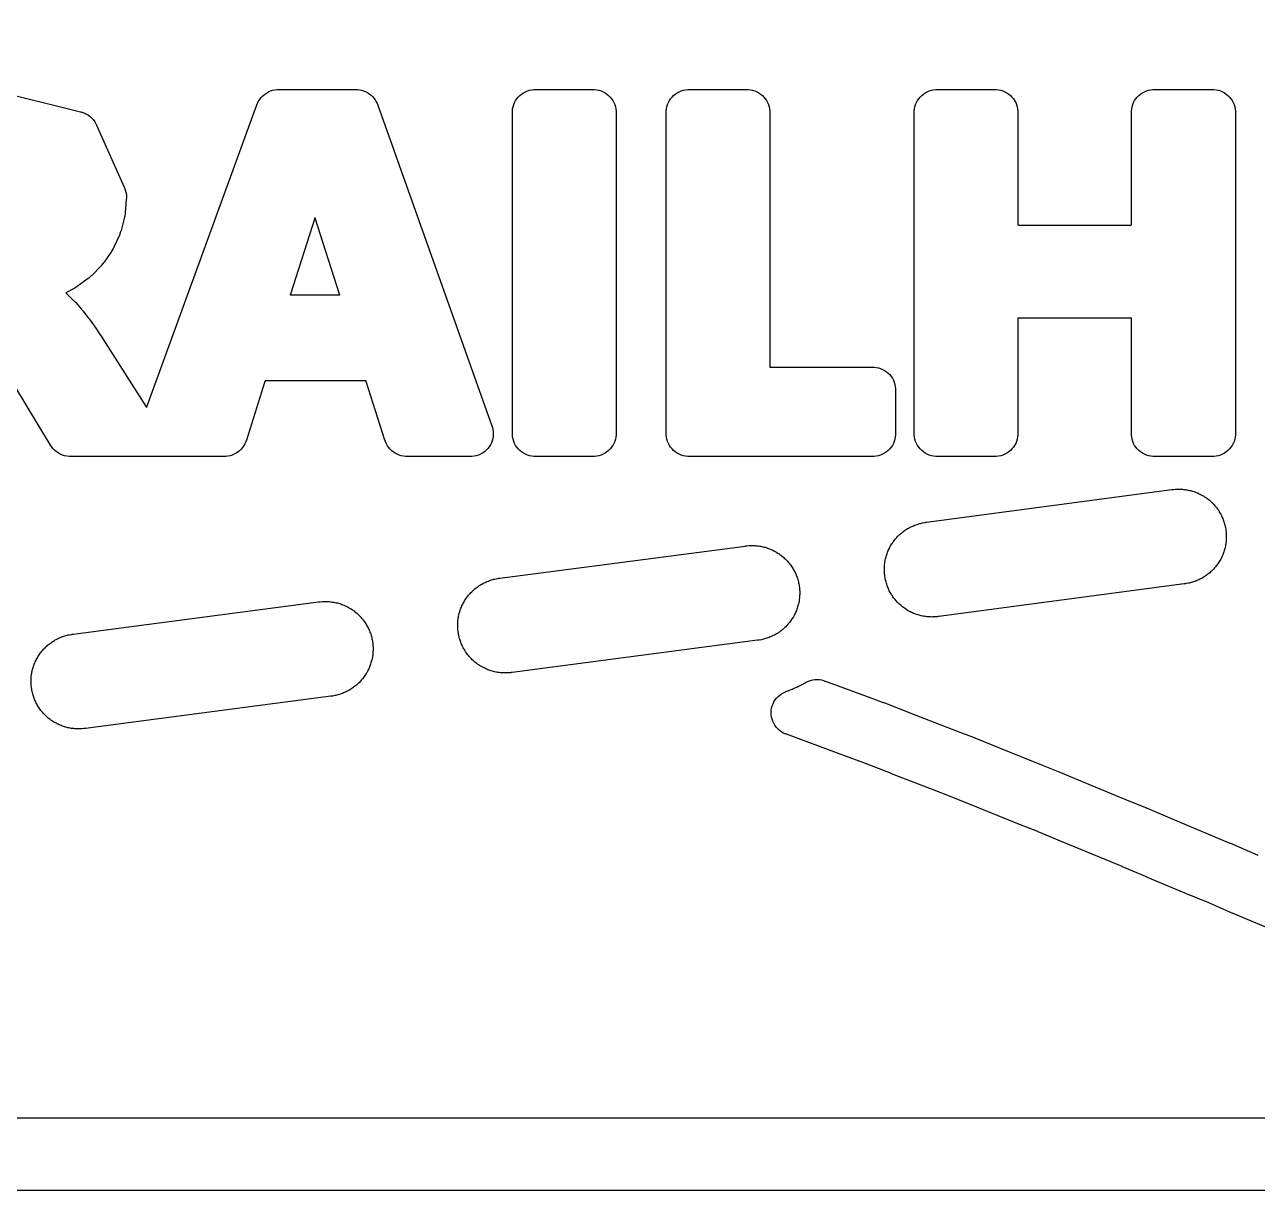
# Model space of a CAD drawing. Header units: metres. Extents: x -22.6 to 22.6, y 1.9 to 79.7.
# Drawn here: x -16.45 to -11.01, y 36.2 to 41.35 of the extents above; entities that cross this region are included whole.
import ezdxf

# ---------------------------------------------------------------- set-up
doc = ezdxf.new("R2010")
doc.units = ezdxf.units.M

msp = doc.modelspace()

# ---------------------------------------------------------------- linework, layer by layer
at = {"layer": 'MARKING'}
for points in [[(18.6, 36.2), (-18.6, 36.2), (-18.8611, 36.2171), (-19.1176, 36.2681), (-19.3654, 36.3522), (-19.6, 36.4679), (-19.8175, 36.6133), (-20.0142, 36.7858), (-20.1867, 36.9825), (-20.3321, 37.2), (-20.4478, 37.4346), (-20.5319, 37.6824), (-20.5829, 37.9389), (-20.6, 38.2), (-20.6, 54.8)], [(-20.28, 54.7895), (-20.28, 38.2105), (-20.2649, 37.9808), (-20.2221, 37.7654), (-20.1515, 37.5574), (-20.0543, 37.3603), (-19.9323, 37.1777), (-19.7875, 37.0125), (-19.6223, 36.8677), (-19.4397, 36.7457), (-19.2426, 36.6485), (-19.0346, 36.5779), (-18.8192, 36.5351), (-18.5895, 36.52), (18.5895, 36.52)], [(-16.5876, 41.0563), (-16.2072, 40.9616), (-16.2024, 40.9603), (-16.2, 40.9596), (-16.1905, 40.9562), (-16.1815, 40.9518), (-16.1728, 40.9466), (-16.1648, 40.9405), (-16.1574, 40.9337), (-16.1508, 40.9261), (-16.1449, 40.9179), (-16.1399, 40.9092), (-16.1388, 40.907), (-16.1366, 40.9024), (-16.0143, 40.6283), (-16.0123, 40.6237), (-16.0115, 40.6214), (-16.0083, 40.6119), (-16.0061, 40.6022), (-16.0049, 40.5923), (-16.0047, 40.5823), (-16.0048, 40.5798), (-16.0051, 40.5749), (-16.0096, 40.5175), (-16.0101, 40.5132), (-16.0104, 40.511), (-16.0118, 40.5024), (-16.0123, 40.5003), (-16.0133, 40.496), (-16.0285, 40.4375), (-16.0297, 40.4332), (-16.0303, 40.4311), (-16.0333, 40.4228), (-16.0341, 40.4207), (-16.0359, 40.4166), (-16.0602, 40.3639), (-16.0621, 40.3601), (-16.063, 40.3582), (-16.0673, 40.3507), (-16.0684, 40.3489), (-16.0708, 40.3453), (-16.1034, 40.298), (-16.1059, 40.2946), (-16.1071, 40.2929), (-16.1126, 40.2863), (-16.114, 40.2847), (-16.1169, 40.2816), (-16.1578, 40.2397), (-16.1607, 40.2369), (-16.1621, 40.2355), (-16.1683, 40.2301), (-16.1699, 40.2289), (-16.1731, 40.2264), (-16.2225, 40.19), (-16.2256, 40.1878), (-16.2272, 40.1868), (-16.2335, 40.1828), (-16.2352, 40.1819), (-16.2385, 40.18), (-16.2695, 40.1637), (-16.2709, 40.163), (-16.2724, 40.162), (-16.2711, 40.1607), (-16.269, 40.1589), (-16.269, 40.1589), (-16.2667, 40.1568), (-16.2633, 40.1538), (-16.26, 40.1506), (-16.2353, 40.1261), (-16.233, 40.1238), (-16.2308, 40.1215), (-16.2286, 40.1191), (-16.2037, 40.091), (-16.2017, 40.0886), (-16.1996, 40.0862), (-16.1977, 40.0837), (-16.1733, 40.0525), (-16.1721, 40.0509), (-16.1709, 40.0493), (-16.1697, 40.0476), (-16.146, 40.0146), (-16.1451, 40.0132), (-16.1441, 40.0119), (-16.1432, 40.0105), (-16.1212, 39.9775), (-16.1207, 39.9767), (-16.1202, 39.9759), (-16.1196, 39.9751), (-15.9174, 39.6587), (-15.9165, 39.6575), (-15.9155, 39.6561), (-15.9147, 39.6577), (-15.9142, 39.659), (-15.4287, 40.9918), (-15.4269, 40.9966), (-15.4259, 40.9988), (-15.4215, 41.008), (-15.4161, 41.0166), (-15.41, 41.0247), (-15.403, 41.0321), (-15.3953, 41.0388), (-15.3869, 41.0446), (-15.378, 41.0496), (-15.3687, 41.0536), (-15.359, 41.0567), (-15.349, 41.0587), (-15.3389, 41.0597), (-15.3365, 41.0599), (-15.3314, 41.06), (-14.9921, 41.06), (-14.9874, 41.0599), (-14.9851, 41.0598), (-14.9757, 41.0589), (-14.9664, 41.0571), (-14.9574, 41.0545), (-14.9486, 41.051), (-14.9402, 41.0467), (-14.9322, 41.0416), (-14.9247, 41.0358), (-14.9179, 41.0293), (-14.9116, 41.0222), (-14.9061, 41.0145), (-14.9013, 41.0064), (-14.8973, 40.9978), (-14.8965, 40.9957), (-14.8948, 40.9913), (-14.3913, 39.5759), (-14.3897, 39.5711), (-14.389, 39.5689), (-14.3866, 39.5591), (-14.3852, 39.5491), (-14.3848, 39.5391), (-14.3854, 39.529), (-14.3871, 39.5191), (-14.3897, 39.5094), (-14.3932, 39.5), (-14.3977, 39.491), (-14.4031, 39.4825), (-14.4093, 39.4745), (-14.4163, 39.4673), (-14.424, 39.4608), (-14.4322, 39.4551), (-14.4411, 39.4502), (-14.4503, 39.4463), (-14.4599, 39.4433), (-14.4698, 39.4413), (-14.4798, 39.4402), (-14.4821, 39.4401), (-14.4872, 39.44), (-14.7646, 39.44), (-14.7694, 39.4401), (-14.7718, 39.4402), (-14.7814, 39.4412), (-14.7909, 39.443), (-14.8002, 39.4458), (-14.8092, 39.4495), (-14.8178, 39.454), (-14.8259, 39.4593), (-14.8334, 39.4654), (-14.8403, 39.4722), (-14.8466, 39.4797), (-14.852, 39.4877), (-14.8567, 39.4962), (-14.8606, 39.5051), (-14.8614, 39.5073), (-14.863, 39.5118), (-14.9457, 39.7703), (-14.9462, 39.7718), (-14.9469, 39.7735), (-14.9489, 39.7737), (-14.9504, 39.7737), (-15.3887, 39.7737), (-15.3902, 39.7737), (-15.3921, 39.7735), (-15.3929, 39.7717), (-15.3934, 39.7703), (-15.4752, 39.5121), (-15.4768, 39.5075), (-15.4776, 39.5053), (-15.4815, 39.4964), (-15.4861, 39.4878), (-15.4916, 39.4798), (-15.4978, 39.4724), (-15.5048, 39.4655), (-15.5123, 39.4594), (-15.5204, 39.4541), (-15.529, 39.4495), (-15.538, 39.4458), (-15.5473, 39.4431), (-15.5568, 39.4412), (-15.5665, 39.4402), (-15.5689, 39.4401), (-15.5737, 39.44), (-16.25, 39.44), (-16.2551, 39.4401), (-16.2576, 39.4403), (-16.2678, 39.4413), (-16.2779, 39.4434), (-16.2876, 39.4465), (-16.2971, 39.4506), (-16.306, 39.4557), (-16.3144, 39.4616), (-16.3221, 39.4684), (-16.3291, 39.4759), (-16.3353, 39.4841), (-16.3367, 39.4861), (-16.3395, 39.4905), (-16.5592, 39.8539)], [(-10.9288, 37.3423), (-11.1175, 37.4217), (-11.1179, 37.4219), (-11.1187, 37.4222), (-11.1193, 37.4225), (-11.2394, 37.4745), (-11.2402, 37.4748), (-11.3054, 37.5017), (-11.306, 37.502), (-11.4957, 37.5815), (-11.496, 37.5816), (-11.4966, 37.5819), (-11.497, 37.5821), (-11.6066, 37.629), (-11.6074, 37.6293), (-11.6833, 37.6603), (-11.6838, 37.6605), (-11.873, 37.7386), (-11.8735, 37.7388), (-11.9797, 37.7833), (-11.9805, 37.7837), (-12.0608, 37.8156), (-12.061, 37.8158), (-12.2502, 37.8918), (-12.2505, 37.8919), (-12.3627, 37.9375), (-12.3635, 37.9378), (-12.4378, 37.9665), (-12.6269, 38.0396), (-12.6271, 38.0397), (-12.7601, 38.0915), (-12.7609, 38.0918), (-12.814, 38.1115), (-13.003, 38.181), (-13.0031, 38.1811), (-13.0907, 38.2135), (-13.0953, 38.2153), (-13.0973, 38.2162), (-13.1061, 38.2205), (-13.1145, 38.2256), (-13.1224, 38.2316), (-13.1296, 38.2383), (-13.1361, 38.2456), (-13.1419, 38.2536), (-13.1468, 38.2621), (-13.1509, 38.271), (-13.1541, 38.2803), (-13.1564, 38.2899), (-13.1577, 38.2997), (-13.158, 38.3095), (-13.1574, 38.3193), (-13.1558, 38.329), (-13.1533, 38.3385), (-13.1498, 38.3478), (-13.1455, 38.3566), (-13.1403, 38.3649), (-13.1343, 38.3728), (-13.1276, 38.3799), (-13.1202, 38.3864), (-13.1122, 38.3922), (-13.1037, 38.3971), (-13.0947, 38.4011), (-13.0927, 38.4019), (-13.0881, 38.4036), (-13.0842, 38.405), (-13.083, 38.4054), (-13.0819, 38.4058), (-13.0807, 38.4062), (-13.065, 38.4124), (-13.0638, 38.4129), (-13.0627, 38.4134), (-13.0616, 38.4139), (-13.0426, 38.4225), (-13.0415, 38.423), (-13.0404, 38.4235), (-13.0393, 38.4241), (-13.0242, 38.4318), (-13.0231, 38.4324), (-13.022, 38.433), (-13.021, 38.4336), (-13.0081, 38.441), (-13.0038, 38.4433), (-13.0017, 38.4444), (-12.9928, 38.4484), (-12.9836, 38.4516), (-12.9741, 38.4538), (-12.9644, 38.4551), (-12.9547, 38.4554), (-12.945, 38.4548), (-12.9354, 38.4533), (-12.9259, 38.4508), (-12.9237, 38.4501), (-12.919, 38.4485), (-12.9065, 38.4439), (-12.7176, 38.3744), (-12.7174, 38.3743), (-12.6631, 38.3542), (-12.6625, 38.3539), (-12.6611, 38.3534), (-12.6602, 38.3531), (-12.5261, 38.3009), (-12.337, 38.2277), (-12.2622, 38.1988), (-12.2615, 38.1986), (-12.2601, 38.198), (-12.2591, 38.1976), (-12.1462, 38.1518), (-11.9575, 38.0759), (-11.8763, 38.0436), (-11.8756, 38.0433), (-11.8742, 38.0427), (-11.8732, 38.0423), (-11.7668, 37.9977), (-11.5783, 37.9198), (-11.5013, 37.8885), (-11.5006, 37.8882), (-11.4991, 37.8876), (-11.4981, 37.8871), (-11.3879, 37.8399), (-11.1996, 37.7609), (-11.1331, 37.7335), (-11.1324, 37.7332), (-11.1309, 37.7326), (-11.1299, 37.7322), (-11.009, 37.6798)]]:
    msp.add_lwpolyline(points, dxfattribs=at)
for points in [[(-14.3003, 39.5352), (-14.3004, 39.5375), (-14.3005, 39.5425), (-14.3005, 40.9575), (-14.3004, 40.9625), (-14.3003, 40.9648), (-14.2993, 40.9746), (-14.2974, 40.9842), (-14.2946, 40.9936), (-14.2908, 41.0026), (-14.2862, 41.0113), (-14.2807, 41.0195), (-14.2745, 41.027), (-14.2676, 41.034), (-14.26, 41.0402), (-14.2518, 41.0457), (-14.2432, 41.0503), (-14.2341, 41.054), (-14.2247, 41.0569), (-14.2151, 41.0588), (-14.2053, 41.0598), (-14.203, 41.0599), (-14.1981, 41.06), (-13.9452, 41.06), (-13.9403, 41.0599), (-13.938, 41.0598), (-13.9282, 41.0588), (-13.9186, 41.0569), (-13.9092, 41.054), (-13.9001, 41.0503), (-13.8915, 41.0457), (-13.8833, 41.0402), (-13.8757, 41.034), (-13.8688, 41.027), (-13.8625, 41.0195), (-13.8571, 41.0113), (-13.8525, 41.0026), (-13.8487, 40.9936), (-13.8459, 40.9842), (-13.844, 40.9746), (-13.843, 40.9648), (-13.8429, 40.9625), (-13.8428, 40.9575), (-13.8428, 39.5425), (-13.8429, 39.5375), (-13.843, 39.5352), (-13.844, 39.5254), (-13.8459, 39.5158), (-13.8487, 39.5064), (-13.8525, 39.4974), (-13.8571, 39.4887), (-13.8625, 39.4805), (-13.8688, 39.473), (-13.8757, 39.466), (-13.8833, 39.4598), (-13.8915, 39.4543), (-13.9001, 39.4497), (-13.9092, 39.446), (-13.9186, 39.4431), (-13.9282, 39.4412), (-13.938, 39.4402), (-13.9403, 39.4401), (-13.9452, 39.44), (-14.1981, 39.44), (-14.203, 39.4401), (-14.2053, 39.4402), (-14.2151, 39.4412), (-14.2247, 39.4431), (-14.2341, 39.446), (-14.2432, 39.4497), (-14.2518, 39.4543), (-14.26, 39.4598), (-14.2676, 39.466), (-14.2745, 39.473), (-14.2807, 39.4805), (-14.2862, 39.4887), (-14.2908, 39.4974), (-14.2946, 39.5064), (-14.2974, 39.5158), (-14.2993, 39.5254)], [(-13.6214, 39.5352), (-13.6215, 39.5375), (-13.6216, 39.5425), (-13.6216, 40.9575), (-13.6215, 40.9625), (-13.6214, 40.9648), (-13.6204, 40.9746), (-13.6185, 40.9842), (-13.6157, 40.9936), (-13.6119, 41.0026), (-13.6073, 41.0113), (-13.6019, 41.0195), (-13.5956, 41.027), (-13.5887, 41.034), (-13.5811, 41.0402), (-13.5729, 41.0457), (-13.5643, 41.0503), (-13.5552, 41.054), (-13.5458, 41.0569), (-13.5362, 41.0588), (-13.5264, 41.0598), (-13.5241, 41.0599), (-13.5192, 41.06), (-13.2663, 41.06), (-13.2614, 41.0599), (-13.2591, 41.0598), (-13.2493, 41.0588), (-13.2397, 41.0569), (-13.2303, 41.054), (-13.2212, 41.0503), (-13.2126, 41.0457), (-13.2044, 41.0402), (-13.1968, 41.034), (-13.1899, 41.027), (-13.1837, 41.0195), (-13.1782, 41.0113), (-13.1736, 41.0026), (-13.1698, 40.9936), (-13.167, 40.9842), (-13.1651, 40.9746), (-13.1641, 40.9648), (-13.164, 40.9625), (-13.1639, 40.9575), (-13.1639, 39.8378), (-13.1638, 39.8363), (-13.1637, 39.8344), (-13.1618, 39.8342), (-13.1602, 39.8342), (-12.711, 39.8342), (-12.7061, 39.834), (-12.7038, 39.8339), (-12.694, 39.833), (-12.6844, 39.831), (-12.675, 39.8282), (-12.6659, 39.8244), (-12.6572, 39.8198), (-12.6491, 39.8144), (-12.6415, 39.8081), (-12.6346, 39.8012), (-12.6283, 39.7936), (-12.6229, 39.7855), (-12.6183, 39.7768), (-12.6145, 39.7677), (-12.6117, 39.7583), (-12.6097, 39.7487), (-12.6088, 39.7389), (-12.6087, 39.7366), (-12.6085, 39.7317), (-12.6085, 39.5425), (-12.6087, 39.5375), (-12.6088, 39.5352), (-12.6097, 39.5254), (-12.6117, 39.5158), (-12.6145, 39.5064), (-12.6183, 39.4974), (-12.6229, 39.4887), (-12.6283, 39.4805), (-12.6346, 39.473), (-12.6415, 39.466), (-12.6491, 39.4598), (-12.6572, 39.4543), (-12.6659, 39.4497), (-12.675, 39.446), (-12.6844, 39.4431), (-12.694, 39.4412), (-12.7038, 39.4402), (-12.7061, 39.4401), (-12.711, 39.44), (-13.5192, 39.44), (-13.5241, 39.4401), (-13.5264, 39.4402), (-13.5362, 39.4412), (-13.5458, 39.4431), (-13.5552, 39.446), (-13.5643, 39.4497), (-13.5729, 39.4543), (-13.5811, 39.4598), (-13.5887, 39.466), (-13.5956, 39.473), (-13.6019, 39.4805), (-13.6073, 39.4887), (-13.6119, 39.4974), (-13.6157, 39.5064), (-13.6185, 39.5158), (-13.6204, 39.5254)], [(-12.5261, 39.5352), (-12.5262, 39.5375), (-12.5264, 39.5425), (-12.5264, 40.9575), (-12.5262, 40.9625), (-12.5261, 40.9648), (-12.5252, 40.9746), (-12.5232, 40.9842), (-12.5204, 40.9936), (-12.5166, 41.0026), (-12.512, 41.0113), (-12.5066, 41.0195), (-12.5003, 41.027), (-12.4934, 41.034), (-12.4858, 41.0402), (-12.4777, 41.0457), (-12.469, 41.0503), (-12.4599, 41.054), (-12.4505, 41.0569), (-12.4409, 41.0588), (-12.4311, 41.0598), (-12.4288, 41.0599), (-12.4239, 41.06), (-12.1711, 41.06), (-12.1661, 41.0599), (-12.1638, 41.0598), (-12.154, 41.0588), (-12.1444, 41.0569), (-12.135, 41.054), (-12.126, 41.0503), (-12.1173, 41.0457), (-12.1091, 41.0402), (-12.1016, 41.034), (-12.0946, 41.027), (-12.0884, 41.0195), (-12.0829, 41.0113), (-12.0783, 41.0026), (-12.0746, 40.9936), (-12.0717, 40.9842), (-12.0698, 40.9746), (-12.0688, 40.9648), (-12.0687, 40.9625), (-12.0686, 40.9575), (-12.0686, 40.4655), (-12.0686, 40.4639), (-12.0684, 40.462), (-12.0665, 40.4618), (-12.0649, 40.4618), (-11.571, 40.4618), (-11.5694, 40.4618), (-11.5675, 40.462), (-11.5673, 40.4639), (-11.5673, 40.4655), (-11.5673, 40.9575), (-11.5672, 40.9625), (-11.5671, 40.9648), (-11.5661, 40.9746), (-11.5642, 40.9842), (-11.5613, 40.9936), (-11.5576, 41.0026), (-11.553, 41.0113), (-11.5475, 41.0195), (-11.5413, 41.027), (-11.5343, 41.034), (-11.5268, 41.0402), (-11.5186, 41.0457), (-11.5099, 41.0503), (-11.5009, 41.054), (-11.4915, 41.0569), (-11.4819, 41.0588), (-11.4721, 41.0598), (-11.4698, 41.0599), (-11.4649, 41.06), (-11.2107, 41.06), (-11.2058, 41.0599), (-11.2034, 41.0598), (-11.1936, 41.0588), (-11.184, 41.0569), (-11.1746, 41.054), (-11.1656, 41.0503), (-11.1569, 41.0457), (-11.1488, 41.0402), (-11.1412, 41.034), (-11.1342, 41.027), (-11.128, 41.0195), (-11.1226, 41.0113), (-11.1179, 41.0026), (-11.1142, 40.9936), (-11.1113, 40.9842), (-11.1094, 40.9746), (-11.1084, 40.9648), (-11.1083, 40.9625), (-11.1082, 40.9575), (-11.1082, 39.5425), (-11.1083, 39.5375), (-11.1084, 39.5352), (-11.1094, 39.5254), (-11.1113, 39.5158), (-11.1142, 39.5064), (-11.1179, 39.4974), (-11.1226, 39.4887), (-11.128, 39.4805), (-11.1342, 39.473), (-11.1412, 39.466), (-11.1488, 39.4598), (-11.1569, 39.4543), (-11.1656, 39.4497), (-11.1746, 39.446), (-11.184, 39.4431), (-11.1936, 39.4412), (-11.2034, 39.4402), (-11.2058, 39.4401), (-11.2107, 39.44), (-11.4649, 39.44), (-11.4698, 39.4401), (-11.4721, 39.4402), (-11.4819, 39.4412), (-11.4915, 39.4431), (-11.5009, 39.446), (-11.5099, 39.4497), (-11.5186, 39.4543), (-11.5268, 39.4598), (-11.5343, 39.466), (-11.5413, 39.473), (-11.5475, 39.4805), (-11.553, 39.4887), (-11.5576, 39.4974), (-11.5613, 39.5064), (-11.5642, 39.5158), (-11.5661, 39.5254), (-11.5671, 39.5352), (-11.5672, 39.5375), (-11.5673, 39.5425), (-11.5673, 40.0472), (-11.5673, 40.0488), (-11.5675, 40.0507), (-11.5694, 40.0509), (-11.571, 40.0509), (-12.0649, 40.0509), (-12.0665, 40.0509), (-12.0684, 40.0507), (-12.0686, 40.0488), (-12.0686, 40.0472), (-12.0686, 39.5425), (-12.0687, 39.5375), (-12.0688, 39.5352), (-12.0698, 39.5254), (-12.0717, 39.5158), (-12.0746, 39.5064), (-12.0783, 39.4974), (-12.0829, 39.4887), (-12.0884, 39.4805), (-12.0946, 39.473), (-12.1016, 39.466), (-12.1091, 39.4598), (-12.1173, 39.4543), (-12.126, 39.4497), (-12.135, 39.446), (-12.1444, 39.4431), (-12.154, 39.4412), (-12.1638, 39.4402), (-12.1661, 39.4401), (-12.1711, 39.44), (-12.4239, 39.44), (-12.4288, 39.4401), (-12.4311, 39.4402), (-12.4409, 39.4412), (-12.4505, 39.4431), (-12.4599, 39.446), (-12.469, 39.4497), (-12.4777, 39.4543), (-12.4858, 39.4598), (-12.4934, 39.466), (-12.5003, 39.473), (-12.5066, 39.4805), (-12.512, 39.4887), (-12.5166, 39.4974), (-12.5204, 39.5064), (-12.5232, 39.5158), (-12.5252, 39.5254)], [(-15.2782, 40.1532), (-15.0662, 40.1532), (-15.0646, 40.1532), (-15.0628, 40.1534), (-15.0631, 40.1552), (-15.0636, 40.1567), (-15.1708, 40.4923), (-15.1712, 40.4937), (-15.1719, 40.4952), (-15.1725, 40.4937), (-15.173, 40.4923), (-15.2808, 40.1567), (-15.2813, 40.1552), (-15.2817, 40.1534), (-15.2798, 40.1532)], [(-11.1556, 39.1411), (-11.1543, 39.1363), (-11.1532, 39.1315), (-11.1522, 39.1267), (-11.1511, 39.1209), (-11.1504, 39.1161), (-11.1497, 39.1112), (-11.1492, 39.1064), (-11.1487, 39.1005), (-11.1484, 39.0956), (-11.1483, 39.0907), (-11.1482, 39.0858), (-11.1483, 39.0799), (-11.1485, 39.075), (-11.1488, 39.0701), (-11.1492, 39.0652), (-11.1499, 39.0594), (-11.1506, 39.0545), (-11.1514, 39.0497), (-11.1523, 39.0449), (-11.1535, 39.0391), (-11.1547, 39.0344), (-11.1559, 39.0296), (-11.1573, 39.0249), (-11.1591, 39.0193), (-11.1607, 39.0147), (-11.1624, 39.0101), (-11.1643, 39.0055), (-11.1666, 39.0001), (-11.1686, 38.9957), (-11.1708, 38.9913), (-11.1731, 38.9869), (-11.1759, 38.9818), (-11.1784, 38.9776), (-11.181, 38.9734), (-11.1837, 38.9693), (-11.187, 38.9645), (-11.1899, 38.9605), (-11.1929, 38.9566), (-11.196, 38.9528), (-11.1998, 38.9483), (-11.203, 38.9446), (-11.2064, 38.941), (-11.2098, 38.9375), (-11.214, 38.9334), (-11.2176, 38.9301), (-11.2213, 38.9269), (-11.2251, 38.9237), (-11.2297, 38.9201), (-11.2336, 38.9171), (-11.2376, 38.9142), (-11.2416, 38.9115), (-11.2465, 38.9083), (-11.2507, 38.9057), (-11.255, 38.9033), (-11.2593, 38.9009), (-11.2645, 38.8982), (-11.2689, 38.8961), (-11.2734, 38.8941), (-11.2779, 38.8921), (-11.2834, 38.89), (-11.288, 38.8883), (-11.2926, 38.8867), (-11.2973, 38.8852), (-11.3029, 38.8836), (-11.3077, 38.8824), (-11.3125, 38.8812), (-11.3173, 38.8802), (-11.3267, 38.8785), (-11.3291, 38.8781), (-11.3315, 38.8777), (-11.3339, 38.8774), (-12.417, 38.7333), (-12.4195, 38.733), (-12.4219, 38.7328), (-12.4244, 38.7325), (-12.4339, 38.7317), (-12.4388, 38.7314), (-12.4437, 38.7313), (-12.4486, 38.7312), (-12.4545, 38.7313), (-12.4594, 38.7315), (-12.4643, 38.7318), (-12.4691, 38.7323), (-12.475, 38.7329), (-12.4798, 38.7336), (-12.4847, 38.7344), (-12.4895, 38.7353), (-12.4953, 38.7365), (-12.5, 38.7377), (-12.5048, 38.7389), (-12.5095, 38.7403), (-12.5151, 38.7421), (-12.5197, 38.7437), (-12.5243, 38.7454), (-12.5288, 38.7473), (-12.5342, 38.7496), (-12.5387, 38.7517), (-12.5431, 38.7538), (-12.5474, 38.7561), (-12.5526, 38.7589), (-12.5568, 38.7614), (-12.561, 38.764), (-12.5651, 38.7667), (-12.5699, 38.77), (-12.5739, 38.7729), (-12.5778, 38.7759), (-12.5816, 38.779), (-12.5861, 38.7828), (-12.5898, 38.786), (-12.5933, 38.7894), (-12.5969, 38.7928), (-12.6009, 38.797), (-12.6043, 38.8006), (-12.6075, 38.8043), (-12.6107, 38.8081), (-12.6143, 38.8127), (-12.6173, 38.8166), (-12.6201, 38.8206), (-12.6229, 38.8246), (-12.6261, 38.8296), (-12.6287, 38.8338), (-12.6311, 38.838), (-12.6335, 38.8423), (-12.6362, 38.8475), (-12.6383, 38.8519), (-12.6403, 38.8564), (-12.6423, 38.8609), (-12.6444, 38.8664), (-12.6461, 38.871), (-12.6477, 38.8756), (-12.6492, 38.8803), (-12.6508, 38.886), (-12.652, 38.8907), (-12.6531, 38.8955), (-12.6541, 38.9003), (-12.6552, 38.9061), (-12.656, 38.9109), (-12.6566, 38.9158), (-12.6571, 38.9207), (-12.6576, 38.9265), (-12.6579, 38.9314), (-12.6581, 38.9363), (-12.6581, 38.9412), (-12.658, 38.9471), (-12.6579, 38.952), (-12.6575, 38.9569), (-12.6571, 38.9618), (-12.6564, 38.9676), (-12.6558, 38.9725), (-12.655, 38.9773), (-12.6541, 38.9821), (-12.6528, 38.9879), (-12.6517, 38.9926), (-12.6504, 38.9974), (-12.649, 39.0021), (-12.6473, 39.0077), (-12.6456, 39.0123), (-12.6439, 39.0169), (-12.6421, 39.0215), (-12.6398, 39.0269), (-12.6377, 39.0313), (-12.6355, 39.0357), (-12.6333, 39.0401), (-12.6304, 39.0452), (-12.6279, 39.0494), (-12.6254, 39.0536), (-12.6227, 39.0577), (-12.6193, 39.0626), (-12.6164, 39.0665), (-12.6135, 39.0704), (-12.6104, 39.0742), (-12.6066, 39.0787), (-12.6033, 39.0824), (-12.6, 39.086), (-12.5965, 39.0895), (-12.5923, 39.0936), (-12.5887, 39.0969), (-12.585, 39.1001), (-12.5813, 39.1033), (-12.5767, 39.1069), (-12.5728, 39.1099), (-12.5688, 39.1128), (-12.5647, 39.1155), (-12.5598, 39.1187), (-12.5556, 39.1213), (-12.5514, 39.1237), (-12.5471, 39.1261), (-12.5418, 39.1288), (-12.5374, 39.1309), (-12.533, 39.133), (-12.5284, 39.1349), (-12.523, 39.137), (-12.5184, 39.1387), (-12.5137, 39.1403), (-12.5091, 39.1418), (-12.5034, 39.1434), (-12.4987, 39.1447), (-12.4939, 39.1458), (-12.4891, 39.1468), (-12.4797, 39.1485), (-12.4773, 39.1489), (-12.4748, 39.1493), (-12.4724, 39.1496), (-11.3893, 39.2937), (-11.3869, 39.294), (-11.3844, 39.2943), (-11.382, 39.2945), (-11.3725, 39.2953), (-11.3676, 39.2956), (-11.3627, 39.2957), (-11.3578, 39.2958), (-11.3519, 39.2957), (-11.347, 39.2955), (-11.3421, 39.2952), (-11.3372, 39.2948), (-11.3314, 39.2941), (-11.3265, 39.2934), (-11.3217, 39.2926), (-11.3168, 39.2917), (-11.3111, 39.2905), (-11.3063, 39.2893), (-11.3016, 39.2881), (-11.2969, 39.2867), (-11.2913, 39.2849), (-11.2866, 39.2833), (-11.2821, 39.2816), (-11.2775, 39.2797), (-11.2721, 39.2774), (-11.2676, 39.2753), (-11.2632, 39.2732), (-11.2589, 39.2709), (-11.2538, 39.2681), (-11.2495, 39.2656), (-11.2454, 39.263), (-11.2413, 39.2603), (-11.2364, 39.257), (-11.2324, 39.2541), (-11.2286, 39.2511), (-11.2247, 39.248), (-11.2202, 39.2442), (-11.2166, 39.241), (-11.213, 39.2376), (-11.2095, 39.2342), (-11.2054, 39.23), (-11.2021, 39.2264), (-11.1988, 39.2227), (-11.1957, 39.2189), (-11.192, 39.2143), (-11.1891, 39.2104), (-11.1862, 39.2064), (-11.1834, 39.2024), (-11.1802, 39.1974), (-11.1777, 39.1933), (-11.1752, 39.189), (-11.1729, 39.1847), (-11.1702, 39.1795), (-11.168, 39.1751), (-11.166, 39.1706), (-11.1641, 39.1661), (-11.1619, 39.1606), (-11.1602, 39.156), (-11.1586, 39.1514), (-11.1572, 39.1467)], [(-13.0378, 38.8869), (-13.0367, 38.8821), (-13.0357, 38.8773), (-13.0347, 38.8715), (-13.0339, 38.8667), (-13.0333, 38.8618), (-13.0328, 38.857), (-13.0323, 38.8511), (-13.032, 38.8462), (-13.0319, 38.8413), (-13.0318, 38.8364), (-13.0319, 38.8305), (-13.0321, 38.8256), (-13.0324, 38.8207), (-13.0329, 38.8158), (-13.0336, 38.81), (-13.0342, 38.8051), (-13.035, 38.8003), (-13.036, 38.7955), (-13.0372, 38.7897), (-13.0384, 38.785), (-13.0396, 38.7802), (-13.041, 38.7755), (-13.0428, 38.7699), (-13.0444, 38.7653), (-13.0462, 38.7607), (-13.048, 38.7562), (-13.0504, 38.7508), (-13.0524, 38.7463), (-13.0546, 38.7419), (-13.0569, 38.7376), (-13.0597, 38.7324), (-13.0622, 38.7282), (-13.0648, 38.7241), (-13.0675, 38.72), (-13.0708, 38.7151), (-13.0737, 38.7112), (-13.0767, 38.7073), (-13.0798, 38.7035), (-13.0836, 38.699), (-13.0869, 38.6953), (-13.0902, 38.6917), (-13.0937, 38.6882), (-13.0979, 38.6842), (-13.1015, 38.6808), (-13.1052, 38.6776), (-13.109, 38.6745), (-13.1136, 38.6708), (-13.1175, 38.6679), (-13.1215, 38.665), (-13.1255, 38.6622), (-13.1305, 38.6591), (-13.1347, 38.6565), (-13.1389, 38.6541), (-13.1432, 38.6517), (-13.1485, 38.649), (-13.1529, 38.6469), (-13.1573, 38.6449), (-13.1619, 38.643), (-13.1673, 38.6408), (-13.1719, 38.6391), (-13.1766, 38.6375), (-13.1813, 38.6361), (-13.1869, 38.6345), (-13.1917, 38.6332), (-13.1964, 38.6321), (-13.2013, 38.6311), (-13.2107, 38.6294), (-13.2131, 38.629), (-13.2155, 38.6286), (-13.2179, 38.6283), (-14.3013, 38.4863), (-14.3037, 38.486), (-14.3062, 38.4857), (-14.3086, 38.4855), (-14.3181, 38.4847), (-14.323, 38.4844), (-14.3279, 38.4843), (-14.3329, 38.4842), (-14.3387, 38.4843), (-14.3436, 38.4845), (-14.3485, 38.4849), (-14.3534, 38.4853), (-14.3592, 38.486), (-14.3641, 38.4867), (-14.3689, 38.4875), (-14.3738, 38.4884), (-14.3795, 38.4896), (-14.3843, 38.4908), (-14.389, 38.4921), (-14.3937, 38.4934), (-14.3993, 38.4952), (-14.4039, 38.4969), (-14.4085, 38.4986), (-14.4131, 38.5004), (-14.4185, 38.5028), (-14.4229, 38.5048), (-14.4273, 38.507), (-14.4317, 38.5093), (-14.4368, 38.5121), (-14.441, 38.5146), (-14.4452, 38.5172), (-14.4493, 38.5199), (-14.4541, 38.5233), (-14.4581, 38.5262), (-14.462, 38.5291), (-14.4658, 38.5322), (-14.4703, 38.536), (-14.4739, 38.5393), (-14.4775, 38.5427), (-14.481, 38.5461), (-14.4851, 38.5503), (-14.4884, 38.5539), (-14.4916, 38.5576), (-14.4948, 38.5614), (-14.4984, 38.566), (-14.5014, 38.5699), (-14.5042, 38.5739), (-14.507, 38.578), (-14.5102, 38.5829), (-14.5127, 38.5871), (-14.5152, 38.5913), (-14.5175, 38.5956), (-14.5202, 38.6009), (-14.5223, 38.6053), (-14.5244, 38.6098), (-14.5263, 38.6143), (-14.5284, 38.6197), (-14.5301, 38.6244), (-14.5317, 38.629), (-14.5332, 38.6337), (-14.5348, 38.6393), (-14.536, 38.6441), (-14.5371, 38.6489), (-14.5381, 38.6537), (-14.5391, 38.6594), (-14.5399, 38.6643), (-14.5405, 38.6692), (-14.5411, 38.674), (-14.5415, 38.6799), (-14.5418, 38.6848), (-14.542, 38.6897), (-14.542, 38.6946), (-14.5419, 38.7005), (-14.5417, 38.7054), (-14.5414, 38.7103), (-14.5409, 38.7152), (-14.5403, 38.721), (-14.5396, 38.7259), (-14.5388, 38.7307), (-14.5379, 38.7355), (-14.5366, 38.7413), (-14.5355, 38.746), (-14.5342, 38.7508), (-14.5328, 38.7555), (-14.531, 38.7611), (-14.5294, 38.7657), (-14.5277, 38.7703), (-14.5258, 38.7748), (-14.5235, 38.7802), (-14.5214, 38.7847), (-14.5192, 38.7891), (-14.517, 38.7934), (-14.5141, 38.7985), (-14.5116, 38.8028), (-14.509, 38.8069), (-14.5063, 38.811), (-14.503, 38.8159), (-14.5001, 38.8198), (-14.4971, 38.8237), (-14.494, 38.8275), (-14.4902, 38.832), (-14.4869, 38.8357), (-14.4836, 38.8393), (-14.4801, 38.8428), (-14.4759, 38.8468), (-14.4723, 38.8502), (-14.4686, 38.8534), (-14.4649, 38.8565), (-14.4602, 38.8602), (-14.4563, 38.8631), (-14.4523, 38.866), (-14.4483, 38.8687), (-14.4433, 38.8719), (-14.4392, 38.8745), (-14.4349, 38.8769), (-14.4306, 38.8793), (-14.4254, 38.882), (-14.4209, 38.8841), (-14.4165, 38.8861), (-14.412, 38.888), (-14.4065, 38.8902), (-14.4019, 38.8919), (-14.3972, 38.8934), (-14.3926, 38.8949), (-14.3869, 38.8965), (-14.3822, 38.8977), (-14.3774, 38.8989), (-14.3726, 38.8999), (-14.3632, 38.9016), (-14.3607, 38.902), (-14.3583, 38.9023), (-14.3559, 38.9027), (-13.2725, 39.0447), (-13.2701, 39.045), (-13.2677, 39.0453), (-13.2652, 39.0455), (-13.2557, 39.0463), (-13.2508, 39.0466), (-13.2459, 39.0467), (-13.241, 39.0468), (-13.2351, 39.0467), (-13.2302, 39.0465), (-13.2253, 39.0461), (-13.2204, 39.0457), (-13.2146, 39.045), (-13.2097, 39.0443), (-13.2049, 39.0435), (-13.2001, 39.0426), (-13.1943, 39.0414), (-13.1896, 39.0402), (-13.1848, 39.0389), (-13.1801, 39.0376), (-13.1745, 39.0358), (-13.1699, 39.0341), (-13.1653, 39.0324), (-13.1607, 39.0306), (-13.1554, 39.0282), (-13.1509, 39.0262), (-13.1465, 39.024), (-13.1422, 39.0217), (-13.137, 39.0189), (-13.1328, 39.0164), (-13.1286, 39.0138), (-13.1245, 39.0111), (-13.1197, 39.0077), (-13.1157, 39.0048), (-13.1119, 39.0018), (-13.108, 38.9988), (-13.1036, 38.995), (-13.0999, 38.9917), (-13.0963, 38.9883), (-13.0928, 38.9849), (-13.0887, 38.9807), (-13.0854, 38.9771), (-13.0822, 38.9734), (-13.079, 38.9696), (-13.0754, 38.965), (-13.0724, 38.9611), (-13.0696, 38.9571), (-13.0668, 38.953), (-13.0636, 38.9481), (-13.0611, 38.9439), (-13.0586, 38.9397), (-13.0563, 38.9353), (-13.0536, 38.9301), (-13.0515, 38.9257), (-13.0495, 38.9212), (-13.0475, 38.9167), (-13.0454, 38.9112), (-13.0437, 38.9066), (-13.0421, 38.902), (-13.0407, 38.8973), (-13.0391, 38.8917)], [(-14.9217, 38.6399), (-14.9206, 38.6351), (-14.9196, 38.6303), (-14.9186, 38.6245), (-14.9178, 38.6197), (-14.9172, 38.6148), (-14.9166, 38.61), (-14.9162, 38.6041), (-14.9159, 38.5992), (-14.9157, 38.5943), (-14.9157, 38.5894), (-14.9158, 38.5835), (-14.916, 38.5786), (-14.9163, 38.5737), (-14.9168, 38.5688), (-14.9174, 38.563), (-14.9181, 38.5581), (-14.9189, 38.5533), (-14.9198, 38.5485), (-14.9211, 38.5427), (-14.9222, 38.538), (-14.9235, 38.5332), (-14.9249, 38.5285), (-14.9267, 38.5229), (-14.9283, 38.5183), (-14.93, 38.5137), (-14.9319, 38.5092), (-14.9342, 38.5038), (-14.9363, 38.4993), (-14.9385, 38.4949), (-14.9407, 38.4906), (-14.9436, 38.4854), (-14.9461, 38.4812), (-14.9487, 38.4771), (-14.9514, 38.473), (-14.9547, 38.4681), (-14.9576, 38.4642), (-14.9606, 38.4603), (-14.9637, 38.4565), (-14.9675, 38.452), (-14.9708, 38.4483), (-14.9741, 38.4447), (-14.9776, 38.4412), (-14.9818, 38.4372), (-14.9854, 38.4338), (-14.9891, 38.4306), (-14.9929, 38.4275), (-14.9975, 38.4238), (-15.0014, 38.4209), (-15.0054, 38.418), (-15.0094, 38.4152), (-15.0144, 38.4121), (-15.0186, 38.4095), (-15.0228, 38.4071), (-15.0271, 38.4047), (-15.0323, 38.402), (-15.0368, 38.3999), (-15.0412, 38.3979), (-15.0457, 38.396), (-15.0512, 38.3938), (-15.0558, 38.3921), (-15.0605, 38.3905), (-15.0651, 38.3891), (-15.0708, 38.3875), (-15.0755, 38.3862), (-15.0803, 38.3851), (-15.0851, 38.3841), (-15.0945, 38.3824), (-15.097, 38.382), (-15.0994, 38.3817), (-15.1018, 38.3813), (-16.1852, 38.2393), (-16.1876, 38.239), (-16.19, 38.2387), (-16.1925, 38.2385), (-16.202, 38.2377), (-16.2069, 38.2374), (-16.2118, 38.2373), (-16.2167, 38.2372), (-16.2226, 38.2373), (-16.2275, 38.2375), (-16.2324, 38.2379), (-16.2373, 38.2383), (-16.2431, 38.239), (-16.248, 38.2397), (-16.2528, 38.2405), (-16.2576, 38.2414), (-16.2634, 38.2426), (-16.2682, 38.2438), (-16.2729, 38.2451), (-16.2776, 38.2464), (-16.2832, 38.2482), (-16.2878, 38.2499), (-16.2924, 38.2516), (-16.297, 38.2534), (-16.3023, 38.2558), (-16.3068, 38.2578), (-16.3112, 38.26), (-16.3155, 38.2623), (-16.3207, 38.2651), (-16.3249, 38.2676), (-16.3291, 38.2702), (-16.3332, 38.2729), (-16.338, 38.2763), (-16.342, 38.2792), (-16.3458, 38.2821), (-16.3497, 38.2852), (-16.3541, 38.289), (-16.3578, 38.2923), (-16.3614, 38.2957), (-16.3649, 38.2991), (-16.369, 38.3033), (-16.3723, 38.3069), (-16.3755, 38.3106), (-16.3787, 38.3144), (-16.3823, 38.319), (-16.3853, 38.3229), (-16.3881, 38.3269), (-16.3909, 38.331), (-16.3941, 38.3359), (-16.3966, 38.3401), (-16.3991, 38.3443), (-16.4014, 38.3487), (-16.4041, 38.3539), (-16.4062, 38.3583), (-16.4082, 38.3628), (-16.4102, 38.3673), (-16.4123, 38.3727), (-16.414, 38.3774), (-16.4156, 38.382), (-16.417, 38.3867), (-16.4186, 38.3923), (-16.4199, 38.3971), (-16.421, 38.4019), (-16.422, 38.4067), (-16.423, 38.4124), (-16.4238, 38.4173), (-16.4244, 38.4222), (-16.4249, 38.427), (-16.4254, 38.4329), (-16.4257, 38.4378), (-16.4259, 38.4427), (-16.4259, 38.4476), (-16.4258, 38.4535), (-16.4256, 38.4584), (-16.4253, 38.4633), (-16.4248, 38.4682), (-16.4241, 38.474), (-16.4235, 38.4789), (-16.4227, 38.4837), (-16.4217, 38.4885), (-16.4205, 38.4943), (-16.4193, 38.499), (-16.4181, 38.5038), (-16.4167, 38.5085), (-16.4149, 38.5141), (-16.4133, 38.5187), (-16.4115, 38.5233), (-16.4097, 38.5278), (-16.4074, 38.5332), (-16.4053, 38.5377), (-16.4031, 38.5421), (-16.4008, 38.5464), (-16.398, 38.5515), (-16.3955, 38.5558), (-16.3929, 38.5599), (-16.3902, 38.564), (-16.3869, 38.5689), (-16.384, 38.5728), (-16.381, 38.5767), (-16.3779, 38.5805), (-16.3741, 38.585), (-16.3708, 38.5887), (-16.3675, 38.5923), (-16.364, 38.5958), (-16.3598, 38.5998), (-16.3562, 38.6032), (-16.3525, 38.6064), (-16.3487, 38.6095), (-16.3441, 38.6132), (-16.3402, 38.6161), (-16.3362, 38.619), (-16.3322, 38.6218), (-16.3272, 38.6249), (-16.323, 38.6275), (-16.3188, 38.6299), (-16.3145, 38.6323), (-16.3092, 38.635), (-16.3048, 38.6371), (-16.3004, 38.6391), (-16.2958, 38.641), (-16.2904, 38.6432), (-16.2858, 38.6449), (-16.2811, 38.6464), (-16.2764, 38.6479), (-16.2708, 38.6495), (-16.266, 38.6507), (-16.2613, 38.6519), (-16.2565, 38.6529), (-16.247, 38.6546), (-16.2446, 38.655), (-16.2422, 38.6553), (-16.2398, 38.6557), (-15.1564, 38.7977), (-15.154, 38.798), (-15.1515, 38.7983), (-15.1491, 38.7985), (-15.1396, 38.7993), (-15.1347, 38.7996), (-15.1298, 38.7997), (-15.1249, 38.7998), (-15.119, 38.7997), (-15.1141, 38.7995), (-15.1092, 38.7991), (-15.1043, 38.7987), (-15.0985, 38.798), (-15.0936, 38.7973), (-15.0888, 38.7965), (-15.0839, 38.7956), (-15.0782, 38.7944), (-15.0734, 38.7932), (-15.0687, 38.7919), (-15.064, 38.7906), (-15.0584, 38.7888), (-15.0538, 38.7871), (-15.0492, 38.7854), (-15.0446, 38.7836), (-15.0392, 38.7812), (-15.0348, 38.7792), (-15.0304, 38.777), (-15.026, 38.7747), (-15.0209, 38.7719), (-15.0167, 38.7694), (-15.0125, 38.7668), (-15.0084, 38.7641), (-15.0036, 38.7607), (-14.9996, 38.7578), (-14.9957, 38.7548), (-14.9919, 38.7518), (-14.9874, 38.748), (-14.9838, 38.7447), (-14.9802, 38.7413), (-14.9767, 38.7379), (-14.9726, 38.7337), (-14.9693, 38.7301), (-14.9661, 38.7264), (-14.9629, 38.7226), (-14.9593, 38.718), (-14.9563, 38.7141), (-14.9535, 38.7101), (-14.9507, 38.706), (-14.9475, 38.7011), (-14.945, 38.6969), (-14.9425, 38.6927), (-14.9402, 38.6883), (-14.9375, 38.6831), (-14.9354, 38.6787), (-14.9333, 38.6742), (-14.9314, 38.6697), (-14.9293, 38.6642), (-14.9276, 38.6596), (-14.926, 38.655), (-14.9245, 38.6503), (-14.9229, 38.6447)]]:
    msp.add_lwpolyline(points, close=True, dxfattribs=at)

doc.saveas('drawing.dxf')
